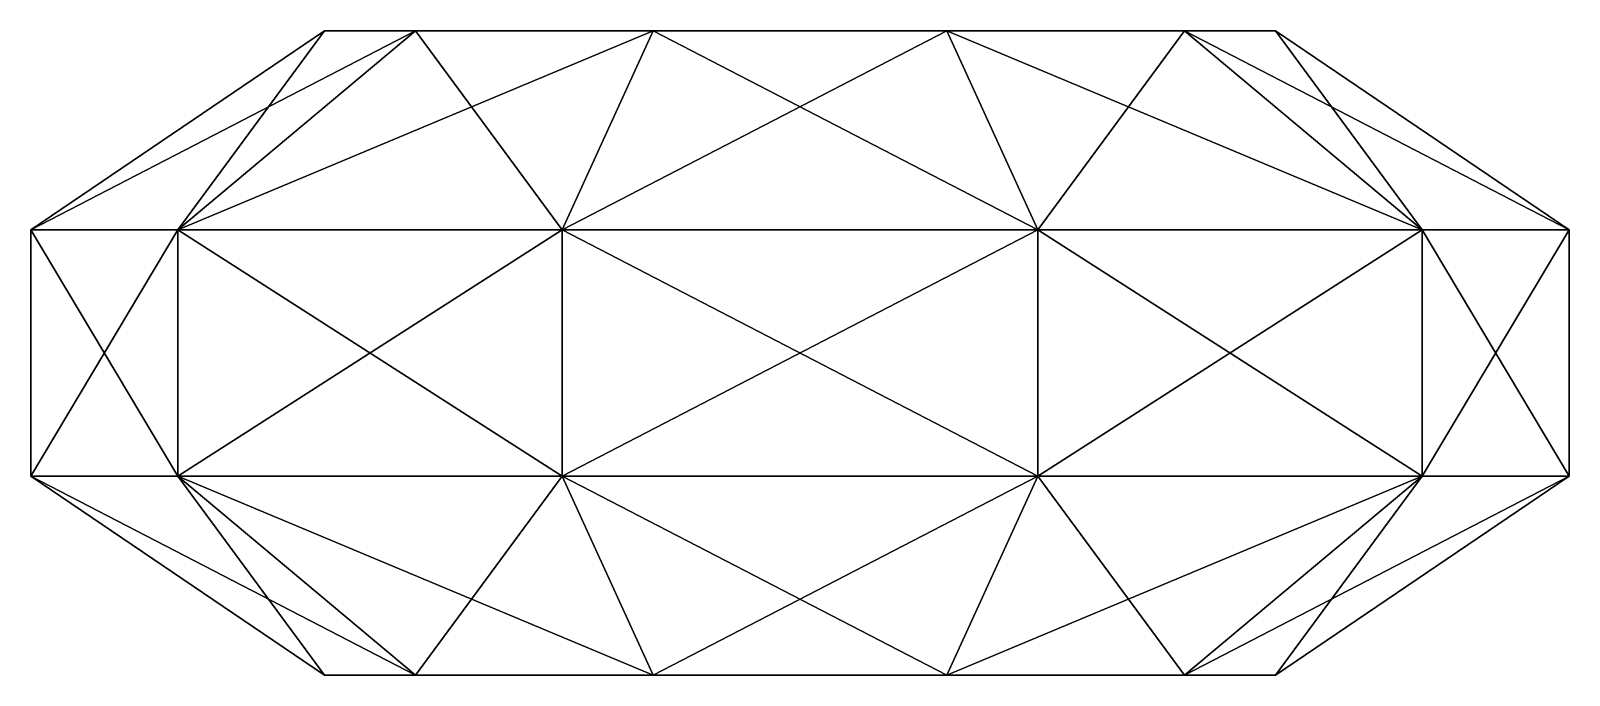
# Model space of a CAD drawing. Extents: x -95 to 95, y 0 to 80.
import ezdxf

# ---------------------------------------------------------------- set-up
doc = ezdxf.new("R2010")
doc.units = 0
doc.layers.add('asianKorokke', color=250, linetype='CONTINUOUS')

msp = doc.modelspace()

# ---------------------------------------------------------------- meshes
at = {"layer": 'asianKorokke'}
mesh = msp.add_polyface(dxfattribs=at)
corners = [(18.163563, 79.705322, 55.901699), (47.552826, 79.705322, 34.54915), (58.778525, 0), (47.552826, 0, -34.54915), (18.163563, 0, -55.901699), (-18.163563, 0, -55.901699), (-47.552826, 0, -34.54915), (-58.778525, 0), (-47.552826, 0, 34.54915), (-18.163563, 0, 55.901699), (18.163563, 0, 55.901699), (47.552826, 0, 34.54915), (95.105652, 24.630299), (76.942088, 24.630299, -55.901699), (29.389263, 24.630299, -90.45085), (-29.389263, 24.630299, -90.45085), (-76.942088, 24.630299, -55.901699), (-95.105652, 24.630299), (-76.942088, 24.630299, 55.901699), (-29.389263, 24.630299, 90.45085), (29.389263, 24.630299, 90.45085), (76.942088, 24.630299, 55.901699), (95.105652, 55.075023), (76.942088, 55.075023, -55.901699), (29.389263, 55.075023, -90.45085), (-29.389263, 55.075023, -90.45085), (-76.942088, 55.075023, -55.901699), (-95.105652, 55.075023), (-76.942088, 55.075023, 55.901699), (-29.389263, 55.075023, 90.45085), (29.389263, 55.075023, 90.45085), (76.942088, 55.075023, 55.901699), (58.778525, 79.705322), (47.552826, 79.705322, -34.54915), (18.163563, 79.705322, -55.901699), (-18.163563, 79.705322, -55.901699), (-47.552826, 79.705322, -34.54915), (-58.778525, 79.705322), (-47.552826, 79.705322, 34.54915), (-18.163563, 79.705322, 55.901699)]
mesh.append_faces([[corners[k] for k in face] for face in [(2, 12, 13), (3, 13, 14), (4, 14, 15), (5, 15, 16), (6, 16, 17), (7, 17, 18), (8, 18, 19), (9, 19, 20), (10, 20, 21), (11, 21, 12), (12, 22, 23), (13, 23, 24), (14, 24, 25), (15, 25, 26), (16, 26, 27), (17, 27, 28), (18, 28, 29), (19, 29, 30), (20, 30, 31), (21, 31, 22), (22, 32, 33), (23, 33, 34), (24, 34, 35), (25, 35, 36), (26, 36, 37), (27, 37, 38), (28, 38, 39), (29, 39, 0), (30, 0, 1), (31, 1, 32), (11, 2, 9), (33, 35, 34), (2, 3, 4), (2, 4, 7), (4, 5, 6), (7, 8, 9), (0, 33, 32), (35, 33, 0), (37, 0, 39), (37, 36, 35), (2, 13, 3), (3, 14, 4), (4, 15, 5), (5, 16, 6), (6, 17, 7), (7, 18, 8), (8, 19, 9), (9, 20, 10), (10, 21, 11), (11, 12, 2), (12, 23, 13), (13, 24, 14), (14, 25, 15), (15, 26, 16), (16, 27, 17), (17, 28, 18), (18, 29, 19), (19, 30, 20), (20, 31, 21), (21, 22, 12), (22, 33, 23), (23, 34, 24), (24, 35, 25), (25, 36, 26), (26, 37, 27), (27, 38, 28), (28, 39, 29), (29, 0, 30), (30, 1, 31), (31, 32, 22), (11, 9, 10), (2, 7, 9), (4, 6, 7), (0, 32, 1), (35, 0, 37), (37, 39, 38)]])

doc.saveas('drawing.dxf')
